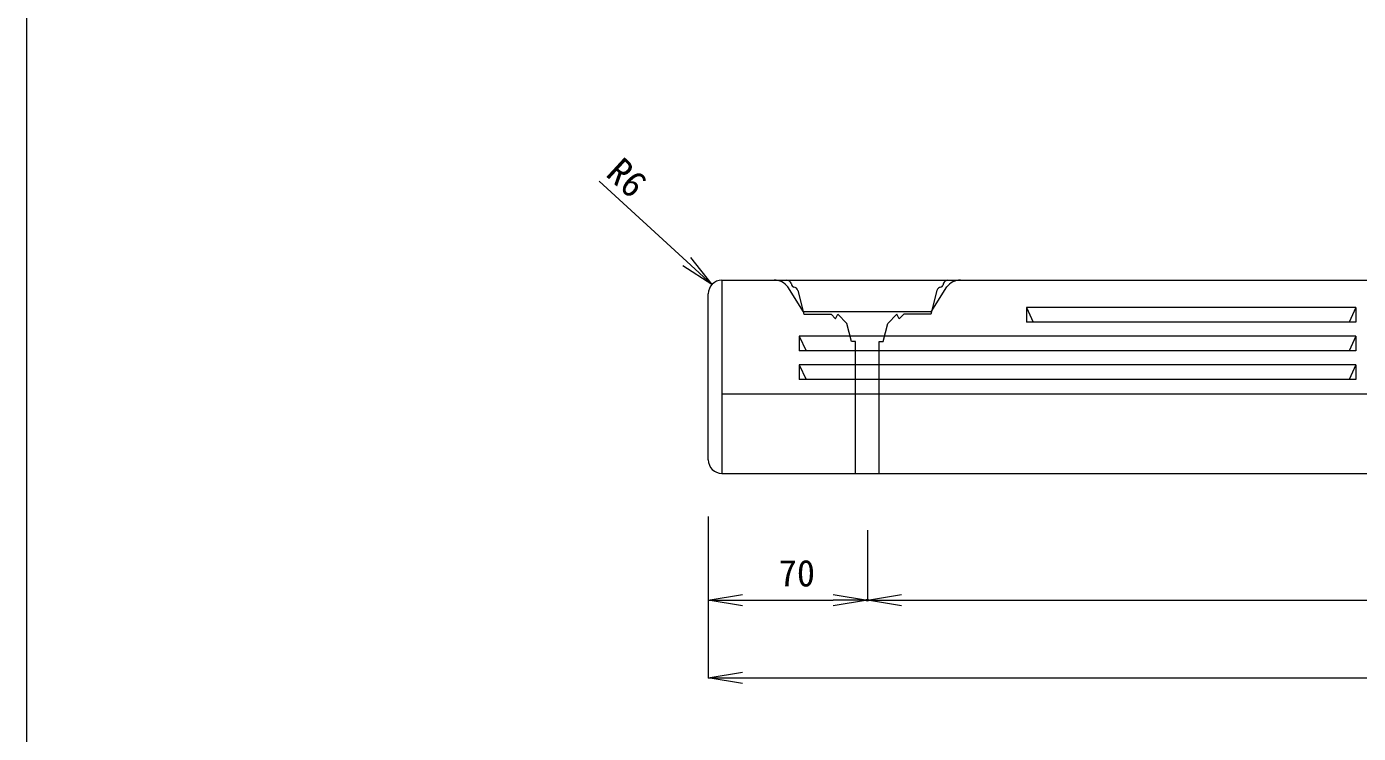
# Model space of a CAD drawing. Units: millimetres, scale not verified. Extents: x -1191 to 1113, y -825 to 791.
# Drawn here: x -1191 to -605, y -17 to 294 of the extents above; entities that cross this region are included whole.
import ezdxf
from ezdxf.enums import TextEntityAlignment as Align

# ---------------------------------------------------------------- set-up
doc = ezdxf.new("R2010")
doc.units = ezdxf.units.MM
doc.header["$LTSCALE"] = 8
doc.layers.add('0-0', color=7, linetype='Continuous', lineweight=18)
doc.styles.add('ＭＳ ゴシック', font='')
doc.styles.get('ＭＳ ゴシック').set_extended_font_data('MS Gothic')

msp = doc.modelspace()

# ---------------------------------------------------------------- linework, layer by layer
at = {"layer": '0-0'}
for p, q in [((-1191.497, 791.289), (-1191.497, -824.711)), ((-900.964, 190.84), (-939.52, 226.227)), ((-889.913, 180.697), (-900.964, 190.84)), ((-885.488, 182.64), (-297.488, 182.64)), ((-885.488, 182.64), (-885.488, 97.64)), ((-891.488, 103.64), (-891.488, 176.64)), ((-849.626, 168.64), (-856.493, 179.64)), ((-855.037, 181.273), (-854.716, 180.31)), ((-790.871, 178.125), (-793.493, 167.64)), ((-793.359, 168.64), (-786.493, 179.64)), ((-787.948, 181.273), (-788.269, 180.31)), ((-751.488, 170.566), (-751.488, 164.161)), ((-606.488, 170.566), (-609.488, 164.161)), ((-606.488, 170.566), (-606.488, 164.161)), ((-793.359, 168.64), (-849.626, 168.64)), ((-842.493, 167.64), (-837.493, 167.64)), ((-837.493, 167.64), (-835.493, 165.64)), ((-835.493, 165.64), (-834.493, 167.64)), ((-830.493, 163.64), (-834.493, 167.64)), ((-812.493, 163.64), (-808.493, 167.64)), ((-807.493, 165.64), (-808.493, 167.64)), ((-805.493, 167.64), (-807.493, 165.64)), ((-793.493, 167.64), (-805.493, 167.64)), ((-606.488, 164.161), (-751.488, 164.161)), ((-828.493, 155.64), (-830.493, 163.64)), ((-814.493, 155.64), (-812.493, 163.64)), ((-851.488, 157.944), (-851.488, 151.539)), ((-826.743, 155.64), (-828.493, 155.64)), ((-826.743, 97.64), (-826.743, 155.64)), ((-816.243, 155.64), (-814.493, 155.64)), ((-816.243, 97.64), (-816.243, 155.64)), ((-606.488, 157.944), (-609.488, 151.539)), ((-606.488, 157.944), (-606.488, 151.539)), ((-606.488, 151.539), (-851.488, 151.539)), ((-851.488, 145.323), (-851.488, 138.918)), ((-606.488, 145.323), (-609.488, 138.918)), ((-606.488, 145.323), (-606.488, 138.918)), ((-606.488, 138.918), (-851.488, 138.918)), ((-885.488, 132.64), (-297.488, 132.64)), ((-885.488, 97.64), (-297.488, 97.64)), ((-891.493, 78.64), (-891.493, 41.708)), ((-891.493, 78.64), (-891.493, 7.508)), ((-821.493, 72.64), (-821.493, 41.708)), ((-821.493, 72.64), (-821.493, 41.708)), ((-891.493, 41.888), (-876.493, 41.888)), ((-876.493, 41.888), (-836.493, 41.888)), ((-821.493, 41.888), (-836.493, 41.888)), ((-821.493, 41.888), (-806.493, 41.888)), ((-806.493, 41.888), (-376.493, 41.888)), ((-891.493, 7.688), (-876.493, 7.688)), ((-876.493, 7.688), (-306.493, 7.688))]:
    msp.add_line(p, q, dxfattribs=at)
msp.add_lwpolyline([(-1191.497, -824.711), (1112.503, -824.711), (1112.503, 791.289), (-1191.497, 791.289)], close=True, dxfattribs=at)
for points in [[(-899.274, 192.682), (-889.913, 180.697), (-902.655, 188.998)], [(-852.114, 178.125), (-849.493, 167.64), (-837.493, 167.64)], [(-606.488, 170.566), (-751.488, 170.566), (-748.488, 164.161)], [(-606.488, 157.944), (-851.488, 157.944), (-848.488, 151.539)], [(-606.488, 145.323), (-851.488, 145.323), (-848.488, 138.918)], [(-876.493, 39.388), (-891.493, 41.888), (-876.493, 44.388)], [(-836.493, 44.388), (-821.493, 41.888), (-836.493, 39.388)], [(-806.493, 39.388), (-821.493, 41.888), (-806.493, 44.388)], [(-876.493, 5.188), (-891.493, 7.688), (-876.493, 10.188)]]:
    msp.add_lwpolyline(points, dxfattribs=at)
msp.add_circle((-821.493, 41.888), 0.5, dxfattribs=at)
for centre, radius, start, end in [((-885.488, 176.64), 6, 90, 180), ((-862.441, 175.244), 7.396, 36.46849, 90.40141), ((-856.934, 180.64), 2, 18.43495, 90), ((-786.051, 180.64), 2, 90, 161.56505), ((-780.544, 175.244), 7.396, 89.5986, 143.53151), ((-853.767, 180.627), 1, 198.43495, 264.51232), ((-854.054, 177.64), 2, 14.03624, 84.51232), ((-788.931, 177.64), 2, 95.48768, 165.96376), ((-789.218, 180.627), 1, 275.48768, 341.56505), ((-885.488, 103.64), 6, 180, 270)]:
    msp.add_arc(centre, radius, start, end, dxfattribs=at)

# ---------------------------------------------------------------- texts
at = {"layer": '0-0', "color": 4, "style": 'ＭＳ ゴシック'}
msp.add_text('R6', height=11.73, rotation=317.454, dxfattribs=at).set_placement((-939.52, 226.227), align=Align.BOTTOM_LEFT)
msp.add_text('70', height=11.73, dxfattribs=at).set_placement((-860.493, 44.388), align=Align.BOTTOM_LEFT)

doc.saveas('drawing.dxf')
